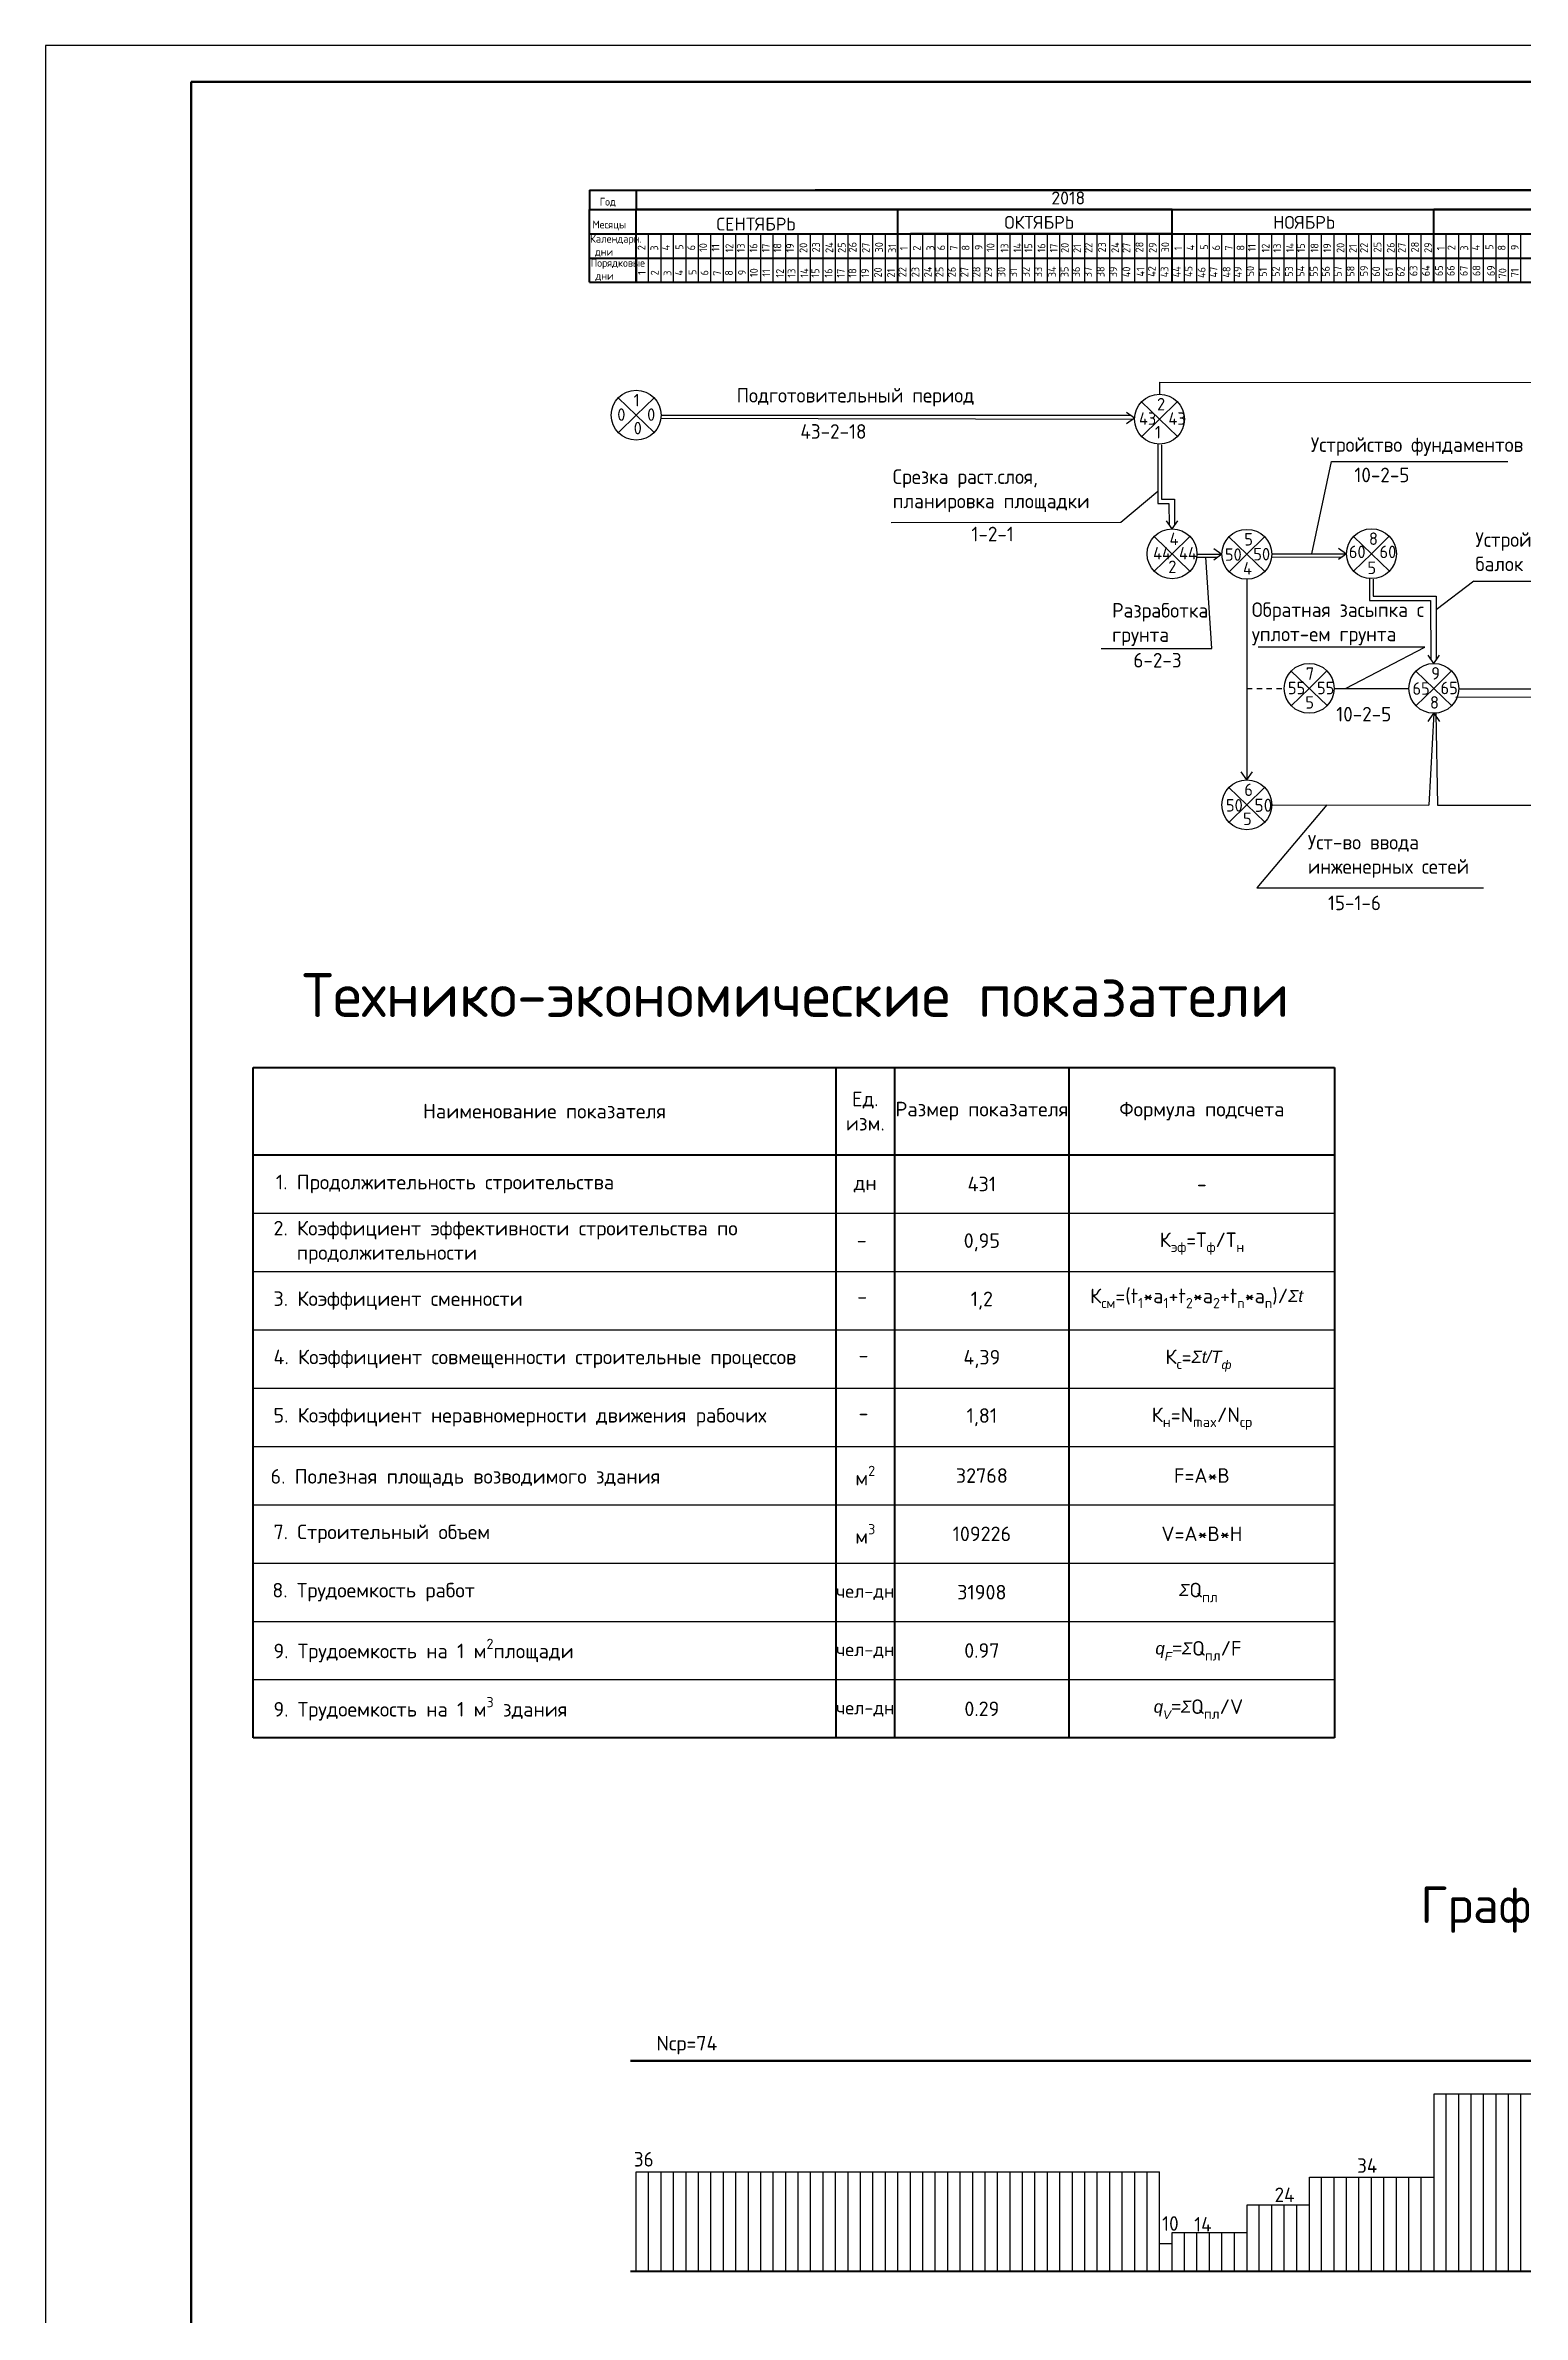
# Model space of a CAD drawing. Header units: millimetres. Extents: x -782 to 10910, y 3841 to 13237.
# Drawn here: x 126.1 to 328.8, y 4446.5 to 4757.8 of the extents above; entities that cross this region are included whole.
import ezdxf

# ---------------------------------------------------------------- set-up
doc = ezdxf.new("R2010")
doc.units = ezdxf.units.MM
doc.linetypes.add('JIS_02_0.7', pattern=[1.35, 0.75, -0.6])
doc.layers.add('05', color=7, linetype='Continuous', lineweight=50)
for name, color, linetype in [('1STAIR2D', 30, 'Continuous'), ('A0-07', 30, 'Continuous'), ('A0-08', 101, 'Continuous'), ('Системный слой', 7, 'Continuous')]:
    doc.layers.add(name, color=color, linetype=linetype)
doc.styles.add('GOST-2.304_Type-B', font='GOST_Common.ttf')
doc.styles.add('Isocpeur', font='isocpeur.ttf')
doc.styles.get("Standard").update_dxf_attribs({"font": 'isocpeur.ttf'})

msp = doc.modelspace()

# ---------------------------------------------------------------- linework, layer by layer
at = {"linetype": 'Continuous'}
for p, q in [((278.746652, 4694.922425), (280.268426, 4694.922425)), ((279.247228, 4695.538245), (281.024446, 4695.538429)), ((280.268424, 4694.922596), (280.312432, 4692.008657)), ((281.024455, 4695.533791), (281.031392, 4691.914858)), ((284.124198, 4687.970048), (287.544642, 4687.970048)), ((286.140764, 4675.065198), (285.355374, 4687.566999)), ((294.38367, 4688.046845), (304.644367, 4688.046845)), ((294.38367, 4688.046845), (304.644367, 4688.046845)), ((307.784157, 4681.619744), (316.177026, 4681.615868)), ((308.284812, 4682.21509), (316.933057, 4682.227062)), ((316.177026, 4681.615868), (316.221034, 4673.554737)), ((316.933057, 4682.227062), (316.939994, 4673.460938)), ((320.033783, 4669.527622), (432.892621, 4669.527622)), ((320.033783, 4669.527622), (432.892621, 4669.527622)), ((294.384532, 4653.603208), (315.931504, 4653.534666))]:
    msp.add_line(p, q, dxfattribs=at)
at = {"lineweight": 25}
for p, q in [((290.964587, 4684.550103), (290.964587, 4657.023153)), ((322.126631, 4684.265405), (316.934558, 4680.330819)), ((315.402953, 4675.238375), (292.529179, 4675.238375)), ((304.491759, 4669.577914), (315.402953, 4675.238375)), ((302.934395, 4669.578315), (313.19423, 4669.575674)), ((316.614175, 4666.155729), (315.931504, 4653.534666)), ((316.885256, 4666.16649), (317.108095, 4653.561698)), ((301.931794, 4653.579199), (292.356544, 4642.186315)), ((317.108095, 4653.563025), (432.89258, 4653.546604)), ((292.356544, 4642.186315), (323.42999, 4642.186315))]:
    msp.add_line(p, q, dxfattribs=at)
at = {"lineweight": 50}
msp.add_line((206.397104, 4481.294818), (942.464128, 4481.294818), dxfattribs=at)
at = {"color": 0, "lineweight": 25}
for p, q in [((316.656582, 4452.419379), (316.65311, 4476.735579)), ((316.65311, 4476.735579), (436.352375, 4476.735579)), ((207.175932, 4466.073056), (278.981305, 4466.073056)), ((278.981305, 4456.199836), (278.981305, 4466.073056)), ((299.554525, 4465.333137), (316.654738, 4465.335579)), ((299.556369, 4452.416937), (299.554525, 4465.333137)), ((291.009132, 4461.535717), (299.555067, 4461.536937)), ((291.009132, 4452.415717), (291.009132, 4461.535717)), ((278.981305, 4456.199836), (280.704752, 4456.199836)), ((280.704752, 4452.414246), (280.703991, 4457.738046)), ((280.703991, 4457.738046), (291.009132, 4457.738046)), ((278.981305, 4452.403636), (278.981305, 4453.167436))]:
    msp.add_line(p, q, dxfattribs=at)
at = {"color": 0, "linetype": 'Continuous'}
msp.add_line((678.358223, 4452.471024), (206.397104, 4452.403636), dxfattribs=at)
at = {"color": 0, "lineweight": 40, "ltscale": 0.01}
msp.add_line((206.397104, 4452.403636), (942.464128, 4452.403636), dxfattribs=at)
at = {"layer": '05'}
for p, q in [((207.175932, 4735.28907), (244.795328, 4735.28907)), ((231.742372, 4737.910151), (360.826029, 4737.910151)), ((244.795328, 4735.28907), (280.704752, 4735.257126)), ((316.614175, 4735.257126), (354.233571, 4735.28907)), ((244.795328, 4731.916385), (280.704752, 4731.916385))]:
    msp.add_line(p, q, dxfattribs=at)
at = {"layer": '1STAIR2D', "color": 0}
for p, q in [((966.107131, 4757.787824), (126.107131, 4757.787824)), ((126.107131, 4757.787824), (126.107131, 4163.787824))]:
    msp.add_line(p, q, dxfattribs=at)
at = {"layer": '1STAIR2D', "color": 0, "lineweight": 100}
for p, q in [((961.107131, 4752.787824), (146.107131, 4752.787824)), ((146.107131, 4752.787824), (146.107131, 4168.787824))]:
    msp.add_line(p, q, dxfattribs=at)
at = {"layer": 'A0-07', "color": 7, "lineweight": 40}
for p, q in [((154.605364, 4525.577002), (154.605364, 4617.57691)), ((154.605364, 4617.57691), (302.992112, 4617.57691)), ((234.605284, 4525.577002), (234.605284, 4617.57691)), ((234.605284, 4617.57691), (242.605276, 4617.57691)), ((242.605276, 4617.57691), (242.605276, 4525.577002)), ((266.605252, 4525.577002), (266.605252, 4617.57691)), ((302.992112, 4617.57691), (302.992112, 4525.577002)), ((154.605364, 4605.576922), (302.992112, 4605.576922)), ((302.992112, 4525.577002), (154.605364, 4525.577002))]:
    msp.add_line(p, q, dxfattribs=at)
at = {"layer": 'A0-08', "color": 0, "lineweight": 40}
for p, q in [((200.789952, 4737.910151), (207.753531, 4737.910151)), ((200.789952, 4737.910151), (200.789952, 4735.28907)), ((200.789952, 4735.28907), (457.795389, 4735.28907)), ((200.789952, 4735.28907), (457.795389, 4735.28907)), ((200.789952, 4728.607588), (200.789952, 4735.28907)), ((207.175932, 4737.910151), (207.175932, 4735.28907)), ((207.175932, 4728.607588), (207.175932, 4735.28907)), ((207.753531, 4737.910151), (469.810245, 4737.910151)), ((207.753531, 4737.910151), (469.810245, 4737.910151)), ((226.027069, 4735.28907), (950.5617, 4735.46573)), ((226.027069, 4735.28907), (950.5617, 4735.46573)), ((231.742372, 4737.910151), (950.5617, 4737.910151)), ((243.085355, 4725.298791), (243.085355, 4735.28907)), ((260.661326, 4737.910151), (950.5617, 4737.910151)), ((280.704752, 4725.298791), (280.704752, 4735.257126)), ((316.614175, 4725.298791), (316.614175, 4735.257126)), ((200.789952, 4731.916385), (469.810245, 4731.916385)), ((200.789952, 4731.916385), (469.810245, 4731.916385)), ((200.789952, 4725.298791), (200.789952, 4731.916385)), ((207.175932, 4725.298791), (207.175932, 4731.916385)), ((227.018712, 4731.916385), (499.001816, 4731.916385)), ((227.018712, 4731.916385), (499.001816, 4731.916385)), ((233.736564, 4731.916385), (503.001183, 4731.916385)), ((233.736564, 4731.916385), (503.001183, 4731.916385)), ((265.549074, 4731.916385), (503.001183, 4731.916385)), ((265.549074, 4731.916385), (503.001183, 4731.916385)), ((301.458498, 4731.916385), (503.001183, 4731.916385)), ((301.458498, 4731.916385), (950.5617, 4731.916385)), ((200.789952, 4728.607588), (503.001183, 4728.607588)), ((207.175932, 4728.607588), (207.175932, 4725.298791)), ((230.810276, 4728.607588), (950.5617, 4728.607588)), ((200.789952, 4725.298791), (469.810245, 4725.298791)), ((301.458498, 4725.298791), (950.5617, 4725.298791))]:
    msp.add_line(p, q, dxfattribs=at)
at = {"layer": 'A0-08', "color": 0, "lineweight": 25}
for p, q in [((208.885904, 4725.298791), (208.885904, 4731.916385)), ((210.595877, 4725.298791), (210.595877, 4731.916385)), ((212.30585, 4725.298791), (212.30585, 4731.916385)), ((214.015822, 4725.298791), (214.015822, 4731.916385)), ((215.725795, 4725.298791), (215.725795, 4731.916385)), ((217.435767, 4725.298791), (217.435767, 4731.916385)), ((219.14574, 4725.298791), (219.14574, 4731.916385)), ((220.855712, 4725.298791), (220.855712, 4731.916385)), ((222.565685, 4725.298791), (222.565685, 4731.916385)), ((224.275657, 4725.298791), (224.275657, 4731.916385)), ((225.98563, 4725.298791), (225.98563, 4731.916385)), ((227.695602, 4725.298791), (227.695602, 4731.916385)), ((229.405575, 4725.298791), (229.405575, 4731.916385)), ((231.115548, 4725.298791), (231.115548, 4731.916385)), ((232.82552, 4725.298791), (232.82552, 4731.916385)), ((234.535493, 4725.298791), (234.535493, 4731.916385)), ((236.245465, 4725.298791), (236.245465, 4731.916385)), ((237.955438, 4725.298791), (237.955438, 4731.916385)), ((239.66541, 4725.298791), (239.66541, 4731.916385)), ((241.375383, 4725.298791), (241.375383, 4731.916385)), ((243.085355, 4725.298791), (243.085355, 4731.916385)), ((244.795328, 4725.298791), (244.795328, 4731.916385)), ((246.505301, 4725.298791), (246.505301, 4731.916385)), ((248.215273, 4725.298791), (248.215273, 4731.916385)), ((249.925246, 4725.298791), (249.925246, 4731.916385)), ((251.635218, 4725.298791), (251.635218, 4731.916385)), ((253.345191, 4725.298791), (253.345191, 4731.916385)), ((255.055163, 4725.298791), (255.055163, 4731.916385)), ((256.765136, 4725.298791), (256.765136, 4731.916385)), ((258.475108, 4725.298791), (258.475108, 4731.916385)), ((260.185081, 4725.298791), (260.185081, 4731.916385)), ((261.895053, 4725.298791), (261.895053, 4731.916385)), ((263.605026, 4725.298791), (263.605026, 4731.916385)), ((265.314999, 4725.298791), (265.314999, 4731.916385)), ((267.024971, 4725.298791), (267.024971, 4731.916385)), ((268.734944, 4725.298791), (268.734944, 4731.916385)), ((270.444916, 4725.298791), (270.444916, 4731.916385)), ((272.154889, 4725.298791), (272.154889, 4731.916385)), ((273.864861, 4725.298791), (273.864861, 4731.916385)), ((275.574834, 4725.298791), (275.574834, 4731.916385)), ((277.284806, 4725.298791), (277.284806, 4731.916385)), ((278.994779, 4725.298791), (278.994779, 4731.916385)), ((280.704752, 4725.298791), (280.704752, 4731.916385)), ((280.704752, 4725.298791), (280.704752, 4731.916385)), ((282.414724, 4725.298791), (282.414724, 4731.916385)), ((284.124697, 4725.298791), (284.124697, 4731.916385)), ((285.834669, 4725.298791), (285.834669, 4731.916385)), ((287.544642, 4725.298791), (287.544642, 4731.916385)), ((289.254614, 4725.298791), (289.254614, 4731.916385)), ((290.964587, 4725.298791), (290.964587, 4731.916385)), ((292.674559, 4725.298791), (292.674559, 4731.916385)), ((294.384532, 4725.298791), (294.384532, 4731.916385)), ((296.094504, 4725.298791), (296.094504, 4731.916385)), ((297.804477, 4725.298791), (297.804477, 4731.916385)), ((299.51445, 4725.298791), (299.51445, 4731.916385)), ((301.224422, 4725.298791), (301.224422, 4731.916385)), ((302.934395, 4725.298791), (302.934395, 4731.916385)), ((304.644367, 4725.298791), (304.644367, 4731.916385)), ((306.35434, 4725.298791), (306.35434, 4731.916385)), ((308.064312, 4725.298791), (308.064312, 4731.916385)), ((309.774285, 4725.298791), (309.774285, 4731.916385)), ((311.484257, 4725.298791), (311.484257, 4731.916385)), ((313.19423, 4725.298791), (313.19423, 4731.916385)), ((314.904203, 4725.298791), (314.904203, 4731.916385)), ((316.614175, 4725.298791), (316.614175, 4731.916385)), ((316.614175, 4725.298791), (316.614175, 4731.916385)), ((318.324148, 4725.298791), (318.324148, 4731.916385)), ((320.03412, 4725.298791), (320.03412, 4731.916385)), ((321.744093, 4725.298791), (321.744093, 4731.916385)), ((323.454065, 4725.298791), (323.454065, 4731.916385)), ((325.164038, 4725.298791), (325.164038, 4731.916385)), ((326.87401, 4725.298791), (326.87401, 4731.916385)), ((328.583983, 4725.298791), (328.583983, 4731.916385)), ((200.789952, 4728.607588), (503.001183, 4728.607588)), ((230.810276, 4728.607588), (503.001183, 4728.607588)), ((244.795328, 4728.607588), (316.614175, 4728.607588)), ((200.789952, 4725.298791), (469.810245, 4725.298791)), ((207.175932, 4725.298791), (208.885904, 4725.298791)), ((207.175932, 4725.298791), (208.885904, 4725.298791)), ((207.753531, 4725.298791), (209.463504, 4725.298791)), ((225.98563, 4725.298791), (503.001183, 4725.298791)), ((233.736564, 4725.298791), (503.001183, 4725.298791)), ((244.795328, 4725.298791), (245.650314, 4725.298791)), ((261.448612, 4725.298791), (503.001183, 4725.298791)), ((261.448612, 4725.298791), (503.001183, 4725.298791)), ((301.458498, 4725.298791), (503.001183, 4725.298791)), ((316.614175, 4725.298791), (357.653516, 4725.298791)), ((278.982342, 4711.569281), (278.981305, 4709.92132)), ((278.992775, 4711.569274), (906.197381, 4711.174453)), ((204.716125, 4709.430239), (209.635739, 4704.678239)), ((207.175932, 4707.054239), (209.61951, 4709.446926)), ((275.561359, 4706.648267), (274.440777, 4707.432907)), ((276.521498, 4708.877375), (281.441111, 4704.125376)), ((278.981305, 4706.501375), (281.424883, 4708.894062)), ((204.732354, 4704.661552), (207.175932, 4707.054239)), ((210.56875, 4706.624342), (275.330989, 4706.486961)), ((210.595833, 4707.071502), (274.990965, 4707.047662)), ((275.561359, 4706.648267), (274.440777, 4705.863627)), ((276.537726, 4704.108689), (278.981305, 4706.501375)), ((278.746652, 4703.08143), (278.746652, 4694.922425)), ((279.246454, 4702.998944), (279.247228, 4695.533619)), ((299.875166, 4688.046845), (302.593883, 4700.696506)), ((302.593883, 4700.696506), (326.761306, 4700.696506)), ((273.665533, 4692.376649), (278.746652, 4696.650788)), ((242.142472, 4692.316886), (273.665533, 4692.376649)), ((280.704752, 4691.448366), (279.920112, 4692.568948)), ((280.704752, 4691.448366), (281.489392, 4692.568948)), ((278.244945, 4690.404421), (283.164558, 4685.652422)), ((280.704752, 4688.028421), (283.14833, 4690.421108)), ((288.50478, 4690.346047), (293.424394, 4685.594048)), ((290.964587, 4687.970048), (293.408165, 4690.362734)), ((305.604505, 4690.422845), (310.524119, 4685.670846)), ((308.064312, 4688.046845), (310.507891, 4690.439532)), ((278.261173, 4685.635735), (280.704752, 4688.028421)), ((284.092283, 4687.558679), (286.984351, 4687.577728)), ((284.124198, 4687.970048), (287.544642, 4687.970048)), ((288.521009, 4685.577361), (290.964587, 4687.970048)), ((294.362144, 4687.579372), (304.084076, 4687.621372)), ((305.620734, 4685.654159), (308.064312, 4688.046845)), ((307.781779, 4684.631559), (307.784157, 4681.619744)), ((308.281581, 4684.549072), (308.28479, 4682.231182)), ((322.126631, 4684.265405), (355.41853, 4684.265405)), ((270.997065, 4675.065198), (286.140764, 4675.065198)), ((316.614175, 4672.995619), (315.829535, 4674.116201)), ((316.614175, 4672.995619), (317.398815, 4674.116201)), ((297.054643, 4671.955195), (301.974256, 4667.203195)), ((299.51445, 4669.579195), (301.958028, 4671.971882)), ((314.154368, 4671.951674), (319.073982, 4667.199675)), ((316.614175, 4669.575674), (319.057753, 4671.968361)), ((297.070871, 4667.186508), (299.51445, 4669.579195)), ((314.170597, 4667.182988), (316.614175, 4669.575674)), ((319.63601, 4668.353488), (431.916495, 4668.844132)), ((290.964587, 4657.023153), (290.179947, 4658.143735)), ((290.964587, 4657.023153), (291.749227, 4658.143735)), ((288.50478, 4655.979207), (293.424394, 4651.227208)), ((290.964587, 4653.603208), (293.408165, 4655.995894)), ((288.521009, 4651.210521), (290.964587, 4653.603208)), ((318.324148, 4452.419617), (318.324148, 4476.735579)), ((320.03412, 4452.419861), (320.03412, 4476.735579)), ((321.744093, 4452.420105), (321.744093, 4476.735579)), ((323.454065, 4452.420349), (323.454065, 4476.735579)), ((325.164038, 4452.420594), (325.164038, 4476.735579)), ((326.87401, 4452.420838), (326.87401, 4476.735579)), ((328.583983, 4452.421082), (328.583983, 4476.735579)), ((207.175932, 4452.403747), (207.175932, 4466.073056)), ((208.885904, 4452.403991), (208.885904, 4466.073056)), ((210.595877, 4452.404235), (210.595877, 4466.073056)), ((212.30585, 4452.404479), (212.30585, 4466.073056)), ((214.015822, 4452.404723), (214.015822, 4466.073056)), ((215.725795, 4452.404968), (215.725795, 4466.073056)), ((217.435767, 4452.405212), (217.435767, 4466.073056)), ((219.14574, 4452.405456), (219.14574, 4466.073056)), ((220.855712, 4452.4057), (220.855712, 4466.073056)), ((222.565685, 4452.405944), (222.565685, 4466.073056)), ((224.275657, 4452.406188), (224.275657, 4466.073056)), ((225.98563, 4452.406433), (225.98563, 4466.073056)), ((227.695602, 4452.406677), (227.695602, 4466.073056)), ((229.405575, 4452.406921), (229.405575, 4466.073056)), ((231.115548, 4452.407165), (231.115548, 4466.073056)), ((232.82552, 4452.407409), (232.82552, 4466.073056)), ((234.535493, 4452.407653), (234.535493, 4466.073056)), ((236.245465, 4452.407898), (236.245465, 4466.073056)), ((237.955438, 4452.408142), (237.955438, 4466.073056)), ((239.66541, 4452.408386), (239.66541, 4466.073056)), ((241.375383, 4452.40863), (241.375383, 4466.073056)), ((241.375383, 4452.40863), (241.375383, 4466.073056)), ((243.085355, 4452.408874), (243.085355, 4466.073056)), ((243.085355, 4452.408874), (243.085355, 4466.073056)), ((244.795328, 4452.424744), (244.795328, 4466.073056)), ((246.505301, 4452.409362), (246.505301, 4466.073056)), ((248.215273, 4452.409607), (248.215273, 4466.073056)), ((249.925246, 4452.409851), (249.925246, 4466.073056)), ((251.635218, 4452.410095), (251.635218, 4466.073056)), ((253.345191, 4452.410339), (253.345191, 4466.073056)), ((255.055163, 4452.410583), (255.055163, 4466.073056)), ((256.765136, 4452.410827), (256.765136, 4466.073056)), ((258.475108, 4452.411072), (258.475108, 4466.073056)), ((260.185081, 4452.411316), (260.185081, 4466.073056)), ((261.895053, 4452.41156), (261.895053, 4466.073056)), ((263.605026, 4452.411804), (263.605026, 4466.073056)), ((265.314999, 4452.412048), (265.314999, 4466.073056)), ((267.024971, 4452.412292), (267.024971, 4466.073056)), ((268.734944, 4452.412536), (268.734944, 4466.073056)), ((270.444916, 4452.412781), (270.444916, 4466.073056)), ((272.154889, 4452.413025), (272.154889, 4466.073056)), ((273.864861, 4452.413269), (273.864861, 4466.073056)), ((275.574834, 4452.413513), (275.574834, 4466.073056)), ((277.284806, 4452.413757), (277.284806, 4466.073056)), ((301.224422, 4452.417175), (301.224422, 4465.333376)), ((302.934395, 4452.41742), (302.934395, 4465.33362)), ((304.644367, 4452.417664), (304.644367, 4465.333864)), ((306.35434, 4452.417908), (306.35434, 4465.334108)), ((308.064312, 4452.418152), (308.064312, 4465.334352)), ((309.774285, 4452.418396), (309.774285, 4465.334596)), ((311.484257, 4452.41864), (311.484257, 4465.334841)), ((313.19423, 4452.418885), (313.19423, 4465.335085)), ((314.904203, 4452.419129), (314.904203, 4465.335329)), ((314.904203, 4452.419129), (314.904203, 4465.335329)), ((314.904203, 4452.419129), (314.904203, 4465.335329)), ((292.674559, 4452.415955), (292.674559, 4461.535955)), ((294.384532, 4452.416199), (294.384532, 4461.536199)), ((296.094504, 4452.416443), (296.094504, 4461.536443)), ((297.804477, 4452.416687), (297.804477, 4461.536687)), ((278.994779, 4452.414001), (278.994779, 4458.88604)), ((282.414724, 4452.41449), (282.414724, 4457.738046)), ((284.124697, 4452.414734), (284.124697, 4457.738046)), ((285.834669, 4452.414978), (285.834669, 4457.738046)), ((287.544642, 4452.415222), (287.544642, 4457.738046)), ((289.254614, 4452.415466), (289.254614, 4457.738046))]:
    msp.add_line(p, q, dxfattribs=at)
at = {"layer": 'A0-08', "color": 0, "linetype": 'JIS_02_0.7', "lineweight": 25}
msp.add_line((290.964587, 4669.577696), (296.094505, 4669.576741), dxfattribs=at)
at = {"layer": 'A0-08', "color": 0, "lineweight": 25}
for points in [[(286.42406, 4688.754688), (287.544642, 4687.970048), (286.42406, 4687.185408)], [(303.523785, 4688.831485), (304.644367, 4688.046845), (303.523785, 4687.262205)], [(315.829535, 4665.035147), (316.614175, 4666.155729), (317.398815, 4665.035147)], [(315.829535, 4665.035147), (316.614175, 4666.155729), (317.398815, 4665.035147)]]:
    msp.add_lwpolyline(points, dxfattribs=at)
for centre in [(207.175932, 4707.054239), (278.981305, 4706.501375), (280.704752, 4688.028421), (290.964587, 4687.970048), (308.064312, 4688.046845), (299.51445, 4669.579195), (316.614175, 4669.575674), (290.964587, 4653.603208)]:
    msp.add_circle(centre, 3.419945, dxfattribs=at)
at = {"layer": 'Системный слой', "color": 7, "lineweight": 25}
for p, q in [((154.605364, 4525.577002), (154.605364, 4617.57691)), ((154.605364, 4617.57691), (302.992112, 4617.57691)), ((234.605284, 4617.57691), (234.605284, 4525.577002)), ((242.605276, 4617.57691), (242.605276, 4525.577002)), ((266.605252, 4617.57691), (266.605252, 4525.577002)), ((302.992112, 4525.577002), (302.992112, 4617.57691)), ((154.605364, 4605.576922), (302.992112, 4605.576922)), ((154.605364, 4605.576922), (302.992112, 4605.576922)), ((154.605364, 4597.57693), (302.992112, 4597.57693)), ((154.605364, 4589.576938), (302.992112, 4589.576938)), ((154.605364, 4581.576946), (302.992112, 4581.576946)), ((154.605364, 4573.576954), (302.992112, 4573.576954)), ((154.605364, 4565.576962), (302.992112, 4565.576962)), ((154.605364, 4557.57697), (302.992112, 4557.57697)), ((154.605364, 4549.576978), (302.992112, 4549.576978)), ((154.605364, 4541.576986), (302.992112, 4541.576986)), ((154.605364, 4533.576994), (302.992112, 4533.576994)), ((154.605364, 4525.577002), (302.992112, 4525.577002)), ((154.605364, 4525.577002), (302.992112, 4525.577002))]:
    msp.add_line(p, q, dxfattribs=at)

# ---------------------------------------------------------------- texts
for s, p in [('2018', (264.145051, 4735.969866)), ('СЕНТЯБРЬ', (218.188627, 4732.38771)), ('ОКТЯБРЬ', (257.697779, 4732.620774)), ('НОЯБРЬ', (294.562022, 4732.620774))]:
    msp.add_text(s, height=1.7683557).set_placement(p)
at = {"color": 0}
msp.add_text('График движения рабочих кадров по объекту', height=5, dxfattribs=at).set_placement((314.789033, 4500.20613))
at = {"color": 7, "lineweight": 25, "ltscale": 0.5, "insert": (161.322861, 4630.498752), "char_height": 6, "width": 598.81721477, "attachment_point": 1, "style": 'Isocpeur'}
msp.add_mtext('Технико-экономические показатели', dxfattribs=at)
at = {"layer": 'A0-08', "color": 0, "lineweight": 25, "style": 'GOST-2.304_Type-B'}
for s, p in [('Год', (202.160132, 4735.806516)), ('Месяцы', (201.166882, 4732.675405))]:
    msp.add_text(s, height=1.0687328, dxfattribs=at).set_placement(p)
for s, height, p in [('2', 1.068733, (208.441175, 4729.686541)), ('3', 1.068733, (210.200201, 4729.624397)), ('4', 1.068733, (211.77258, 4729.655468)), ('5', 1.068733, (213.636511, 4729.736503)), ('6', 1.068733, (215.274974, 4729.666597)), ('10', 1.0687328, (216.905653, 4729.450944)), ('11', 1.0687328, (218.603115, 4729.513195)), ('12', 1.0687328, (220.490698, 4729.380161)), ('13', 1.0687328, (222.075515, 4729.380161)), ('16', 1.0687328, (223.79486, 4729.380161)), ('17', 1.0687328, (225.484585, 4729.380161)), ('18', 1.0687328, (227.087211, 4729.380161)), ('19', 1.0687328, (228.829197, 4729.380161)), ('20', 1.0687328, (230.649361, 4729.313959)), ('23', 1.0687328, (232.385037, 4729.380161)), ('24', 1.0687328, (234.2052, 4729.313959)), ('25', 1.0687328, (235.910253, 4729.313959)), ('26', 1.0687328, (237.412, 4729.380161)), ('27', 1.0687328, (239.232164, 4729.313959)), ('30', 1.0687328, (241.027885, 4729.380161)), ('31', 1.0687328, (242.848049, 4729.313959)), ('1', 1.068733, (244.445204, 4729.686541)), ('2', 1.068733, (246.20423, 4729.624397)), ('3', 1.068733, (248.082069, 4729.624397)), ('6', 1.068733, (249.563652, 4729.666597)), ('7', 1.068733, (251.307095, 4729.631643)), ('8', 1.068733, (252.914631, 4729.637699)), ('9', 1.068733, (254.705579, 4729.699952)), ('10', 1.0687328, (256.340718, 4729.450944)), ('13', 1.0687328, (258.251412, 4729.380161)), ('14', 1.0687328, (260.010427, 4729.380161)), ('15', 1.0687328, (261.516709, 4729.380161)), ('16', 1.0687328, (263.312566, 4729.380161)), ('17', 1.0687328, (265.002291, 4729.380161)), ('20', 1.0687328, (266.521945, 4729.313959)), ('21', 1.0687328, (268.222337, 4729.313959)), ('22', 1.0687328, (269.781456, 4729.313959)), ('23', 1.0687328, (271.623705, 4729.380161)), ('24', 1.0687328, (273.443869, 4729.313959)), ('27', 1.0687328, (274.965565, 4729.313959)), ('28', 1.0687328, (276.761286, 4729.380161)), ('29', 1.0687328, (278.581449, 4729.313959)), ('30', 1.0687328, (280.307283, 4729.389853)), ('1', 1.068733, (282.0646, 4729.686541)), ('4', 1.068733, (283.78368, 4729.655468)), ('5', 1.068733, (285.647611, 4729.736503)), ('6', 1.068733, (287.286074, 4729.666597)), ('7', 1.068733, (289.029518, 4729.631643)), ('8', 1.068733, (290.637053, 4729.637699)), ('11', 1.0687328, (292.190455, 4729.513195)), ('12', 1.0687328, (294.078038, 4729.380161)), ('13', 1.0687328, (295.662855, 4729.380161)), ('14', 1.0687328, (297.42187, 4729.380161)), ('15', 1.0687328, (298.928152, 4729.380161)), ('18', 1.0687328, (300.791708, 4729.380161)), ('19', 1.0687328, (302.533694, 4729.380161)), ('20', 1.0687328, (304.353858, 4729.313959)), ('21', 1.0687328, (306.05425, 4729.313959)), ('22', 1.0687328, (307.576061, 4729.313959)), ('25', 1.0687328, (309.41831, 4729.380161)), ('26', 1.0687328, (311.238474, 4729.313959)), ('27', 1.0687328, (312.76017, 4729.313959)), ('28', 1.0687328, (314.555891, 4729.380161)), ('29', 1.0687328, (316.376055, 4729.313959)), ('1', 1.068733, (318.104255, 4729.686541)), ('2', 1.068733, (319.580233, 4729.686541)), ('3', 1.068733, (321.339259, 4729.624397)), ('4', 1.068733, (322.911638, 4729.655468)), ('5', 1.068733, (324.775569, 4729.736503)), ('8', 1.068733, (326.465769, 4729.637699)), ('9', 1.068733, (328.256717, 4729.699952)), ('1', 1.068733, (208.488436, 4726.316085)), ('2', 1.068733, (210.245753, 4726.23907)), ('3', 1.068733, (212.004779, 4726.176926)), ('4', 1.068733, (213.577158, 4726.207998)), ('5', 1.068733, (215.441089, 4726.289033)), ('6', 1.068733, (217.079551, 4726.219126)), ('7', 1.068733, (218.822995, 4726.184173)), ('8', 1.068733, (220.430531, 4726.190229)), ('9', 1.068733, (222.221478, 4726.252481)), ('10', 1.0687328, (223.856618, 4726.003473)), ('11', 1.0687328, (225.55408, 4726.065725)), ('12', 1.0687328, (227.441663, 4725.93269)), ('13', 1.0687328, (229.02648, 4725.93269)), ('14', 1.0687328, (230.785496, 4725.93269)), ('15', 1.0687328, (232.291777, 4725.93269)), ('16', 1.0687328, (234.087635, 4725.93269)), ('17', 1.0687328, (235.77736, 4725.93269)), ('18', 1.0687328, (237.379987, 4725.93269)), ('19', 1.0687328, (239.121973, 4725.93269)), ('20', 1.0687328, (240.887708, 4725.941873)), ('21', 1.0687328, (242.676482, 4725.941873)), ('22', 1.0687328, (244.246947, 4725.976533)), ('23', 1.0687328, (246.016834, 4725.976533)), ('24', 1.0687328, (247.736867, 4725.976533)), ('25', 1.0687328, (249.33226, 4725.976533)), ('26', 1.0687328, (251.027365, 4725.976533)), ('27', 1.0687328, (252.747398, 4725.976533)), ('28', 1.0687328, (254.392646, 4725.976533)), ('29', 1.0687328, (255.999159, 4725.976533)), ('30', 1.0687328, (257.823644, 4725.976533)), ('31', 1.0687328, (259.445409, 4725.976533)), ('32', 1.0687328, (261.163467, 4725.976533)), ('33', 1.0687328, (262.878796, 4725.976533)), ('34', 1.0687328, (264.784499, 4725.976533)), ('35', 1.0687328, (266.499827, 4725.976533)), ('36', 1.0687328, (268.074811, 4725.976533)), ('37', 1.0687328, (269.696576, 4725.976533)), ('38', 1.0687328, (271.443092, 4725.976533)), ('39', 1.0687328, (273.174015, 4725.976533)), ('40', 1.0687328, (274.982906, 4725.976533)), ('41', 1.0687328, (276.917554, 4726.075625)), ('42', 1.0687328, (278.474386, 4726.033366)), ('43', 1.0687328, (280.203056, 4725.960631)), ('44', 1.0687328, (281.878261, 4725.961331)), ('45', 1.0687328, (283.496503, 4726.006222)), ('46', 1.0687328, (285.297856, 4725.874131)), ('47', 1.0687328, (286.931272, 4725.949356)), ('48', 1.0687328, (288.728816, 4725.920953)), ('49', 1.0687328, (290.246651, 4725.949356)), ('50', 1.0687328, (291.958635, 4726.091375)), ('51', 1.0687328, (293.723265, 4726.033366)), ('52', 1.0687328, (295.480843, 4726.033366)), ('53', 1.0687328, (297.288961, 4726.033366)), ('54', 1.0687328, (298.869287, 4726.033366)), ('55', 1.0687328, (300.677405, 4726.033366)), ('56', 1.0687328, (302.343359, 4726.033366)), ('57', 1.0687328, (303.971295, 4726.059329)), ('58', 1.0687328, (305.733124, 4726.039445)), ('59', 1.0687328, (307.583741, 4726.098639)), ('60', 1.0687328, (309.244627, 4726.040199)), ('61', 1.0687328, (311.024276, 4726.055773)), ('62', 1.0687328, (312.613524, 4726.033366)), ('63', 1.0687328, (314.362932, 4726.116926)), ('64', 1.0687328, (316.071849, 4726.116926)), ('65', 1.0687328, (317.873111, 4726.12636)), ('66', 1.0687328, (319.476783, 4726.12636)), ('67', 1.0687328, (321.261047, 4726.12636)), ('68', 1.0687328, (323.004597, 4726.12636)), ('69', 1.0687328, (324.999194, 4726.12636)), ('70', 1.0687328, (326.587515, 4725.815518)), ('71', 1.0687328, (328.272052, 4725.973738))]:
    msp.add_text(s, height=height, rotation=90, dxfattribs=at).set_placement(p)
at = {"layer": 'A0-08', "color": 0, "lineweight": 25, "attachment_point": 1, "style": 'GOST-2.304_Type-B'}
for s, width, heights, insert, char_height in [('Календарн.\\P дни', 12.05026787, [0], (200.857036, 4731.791394), 1.0687328), ('Порядковые\\P дни', 12.05026787, [0], (200.928274, 4728.483173), 1.0687328), ('Подготовительный период', 43.01416096, [0], (220.967332, 4710.78666), 2), ('0', 2.49875162, [0], (204.579658, 4707.988966), 1.709973), ('1', 2.49875162, [0], (206.83217, 4709.968031), 1.709973), ('0', 2.49875162, [0], (208.676112, 4707.988966), 1.709973), ('43', 2.49875162, [0], (276.164366, 4707.436102), 1.7099725), ('2', 2.49875162, [0], (278.637542, 4709.415168), 1.709973), ('43', 2.65436947, [0], (280.211983, 4707.436102), 1.7099725), ('0', 2.49875162, [0], (206.83217, 4706.131412), 1.709973), ('43-2-18', 2.49875162, [0], (229.704995, 4705.82123), 2), ('1', 2.49875162, [0], (278.359139, 4705.578548), 1.709973), ('Устройство фундаментов ', 45.23679121, [0], (299.741404, 4704.018073), 2), ('Срезка раст.слоя, \\Pпланировка площадки', 55.30931867, [0], (242.377776, 4699.62044), 2), ('10-2-5', 2.5, [0], (305.724856, 4699.851261), 2), ('1-2-1', 2.5, [0], (253.180744, 4691.749257), 2), ('44', 2.49875162, [0], (278.105989, 4688.963149), 1.7099725), ('4', 2.49875162, [0], (280.360989, 4690.942214), 1.709973), ('44', 2.49875162, [0], (281.656428, 4688.960278), 1.7099725), ('50', 2.49875162, [0], (287.956768, 4688.784062), 1.7099725), ('5', 2.49875162, [0], (290.620825, 4690.88384), 1.709973), ('50', 2.92425387, [0], (291.852961, 4688.83992), 1.7099725), ('60', 2.49875162, [0], (304.957106, 4689.15179), 1.7099725), ('8', 2.49875162, [0], (307.72055, 4690.960638), 1.709973), ('60', 2.49875162, [0], (309.170142, 4689.15179), 1.7099725), ('Устройство фундаментных балок и ГИ', 32.70911594, [23.017347], (322.331448, 4690.986475), 2), ('2', 2.49875162, [0], (280.188137, 4687.105594), 1.709973), ('4', 2.49875162, [0], (290.446802, 4686.895078), 1.709973), ('5', 2.49875162, [0], (307.516997, 4686.965386), 1.709973), ('Разработка \\Pгрунта ', 45.23679121, [0], (272.48086, 4681.280452), 2), ('Обратная засыпка с \\Pуплот-ем грунта', 42.08035445, [0], (291.650254, 4681.369576), 2), ('6-2-3', 2.5, [0], (275.393374, 4674.432911), 2), ('55', 2.49875162, [0], (296.598746, 4670.478894), 1.7099725), ('7', 2.49875162, [0], (299.058197, 4672.446589), 1.709973), ('55', 2.49875162, [0], (300.590958, 4670.477838), 1.7099725), ('65', 2.49875162, [0], (313.694882, 4670.408178), 1.7099725), ('9', 2.49875162, [0], (316.270413, 4672.489467), 1.709973), ('65', 2.49875162, [0], (317.540868, 4670.483067), 1.7099725), ('5', 2.49875162, [0], (298.996664, 4668.504225), 1.709973), ('10-2-5', 2.5, [0], (303.23506, 4667.033691), 2), ('8', 2.49875162, [0], (316.09639, 4668.500705), 1.709973), ('50', 2.49875162, [0], (288.099253, 4654.382729), 1.7099725), ('6', 2.49875162, [0], (290.620825, 4656.517), 1.709973), ('5', 2.49875162, [0], (290.446802, 4652.528238), 1.709973), ('Уст-во ввода \\Pинженерных сетей', 42.08035445, [0], (299.334354, 4649.475583), 2), ('15-1-6', 2.5, [0], (302.093411, 4641.142058), 2)]:
    msp.add_mtext_dynamic_manual_height_columns(s, width=width, gutter_width=12.5, heights=heights, dxfattribs=dict(at, insert=insert, char_height=char_height))
at = {"layer": 'A0-08', "color": 0, "lineweight": 25, "attachment_point": 1}
for s, insert, char_height, width, style in [('50', (292.020432, 4654.440648), 1.8076525, 43.46957813, 'GOST-2.304_Type-B'), ('Nср=74', (209.950707, 4484.702992), 2, 47.28946746, 'Isocpeur'), ('36', (206.847765, 4468.774386), 2, 43.46957813, 'GOST-2.304_Type-B'), ('34', (306.093055, 4467.913908), 2, 43.46957813, 'GOST-2.304_Type-B'), ('24', (294.774826, 4463.900616), 2, 43.46957813, 'GOST-2.304_Type-B'), ('10', (279.348428, 4459.964868), 2, 43.46957813, 'GOST-2.304_Type-B'), ('14', (283.74026, 4459.846794), 2, 43.46957813, 'GOST-2.304_Type-B')]:
    msp.add_mtext(s, dxfattribs=dict(at, insert=insert, char_height=char_height, width=width, style=style))
at = {"layer": 'Системный слой', "color": 7, "lineweight": 25, "style": 'Isocpeur'}
for s, insert, char_height, width, attachment_point in [('Ед. изм.', (238.60528, 4611.576916), 1.999998, 7.999992, 5), ('Наименование показателя', (194.605324, 4611.576916), 1.999998, 79.99992, 5), ('Размер показателя', (254.605264, 4611.576916), 1.999998, 23.999976, 5), ('Формула подсчета', (284.798682, 4611.576916), 1.999998, 23.999976, 5), ('\\pxi1;1. Продолжительность строительства', (155.740719, 4601.570152), 1.999998, 79.99992, 4), ('дн', (238.60528, 4601.576926), 1.999998, 7.999992, 5), ('431', (254.605264, 4601.576926), 1.999998, 96.38680055, 5), ('-', (284.798682, 4601.576926), 1.999998, 96.38680055, 5), ('\\pxi-1.6,l3;2. Коэффициент эффективности строительства по     продолжительности', (154.605364, 4593.576934), 1.999998, 79.99992, 4), ('-', (238.113685, 4593.881988), 1.999998, 96.38680055, 5), ('0,95', (254.605264, 4593.576934), 1.999998, 96.38680055, 5), ('\\A1;К{\\H0.7x;\\S^ эф;}=Т{\\H0.7x;\\S^ ф;}/Т{\\H0.7x;\\S^ н;}', (284.798682, 4593.576934), 1.999998, 96.38680055, 5), ('\\pxl1.4;3. Коэффициент сменности', (154.605364, 4585.576942), 1.999998, 79.99992, 4), ('-', (238.189768, 4586.153169), 1.999998, 96.38680055, 5), ('1,2', (254.605264, 4585.576942), 1.999998, 96.38680055, 5), ('\\A1;К{\\H0.7x;\\S^ см;}=(t{\\H0.7x;\\S^ 1;}*a{\\H0.7x;\\S^ 1;}+t{\\H0.7x;\\S^ 2;}*a{\\H0.7x;\\S^ 2;}+t{\\H0.7x;\\S^ n;}*a{\\H0.7x;\\S^ n;})/{\\fArial|b0|i1|c0|p34;\\H0.8333x;Σt}', (284.07047, 4585.881463), 1.999998, 96.38680055, 5), ('\\pxl1.4;4. Коэффициент совмещенности строительные процессов', (154.605364, 4577.57695), 1.999998, 79.99992, 4), ('-', (238.364653, 4578.107422), 1.999998, 96.38680055, 5), ('4,39', (254.605264, 4577.57695), 1.999998, 96.38680055, 5), ('\\A1;К{\\H0.7x;\\S^ с;}={\\fArial|b0|i1|c0|p34;\\H0.8333x;Σt/\\fArial|b0|i1|c204|p34;Т\\H0.7x;\\S^ ф;}', (284.323373, 4577.533103), 1.999998, 96.38680055, 5), ('\\pxi1.4;5. Коэффициент неравномерности движения рабочих', (154.605364, 4569.576958), 1.999998, 79.99992, 4), ('1,81', (254.605264, 4569.576958), 1.999998, 96.38680055, 5), ('\\A1;К{\\H0.7x;\\S^ н;}=N{\\H0.7x;\\S^ max;}/N{\\H0.7x;\\S^ ср;}', (284.798682, 4569.576958), 1.999998, 96.38680055, 5), ('-', (238.364653, 4570.164134), 1.999998, 96.38680055, 5), ('\\pxl1.2;6. Полезная площадь возводимого здания', (154.605364, 4561.192564), 1.999998, 79.99992, 4), ('\\A1;м{\\H0.7x;\\S2^ ;}', (238.60528, 4561.576966), 1.999998, 7.999992, 5), ('32768', (254.605264, 4561.576966), 1.999998, 96.38680055, 5), ('F=А*B', (284.798682, 4561.576966), 1.999998, 96.38680055, 5), ('\\pxl1.4;7. Строительный объем', (154.605364, 4553.576974), 1.999998, 79.99992, 4), ('\\A1;м{\\H0.7x;\\S3^ ;}', (238.60528, 4553.576974), 1.999998, 7.999992, 5), ('109226', (254.605264, 4553.576974), 1.999998, 96.38680055, 5), ('V=А*B*H', (284.798682, 4553.576974), 1.999998, 96.38680055, 5), ('\\pxl1.32;8. Трудоемкость работ', (154.605364, 4545.576982), 1.999998, 79.99992, 4), ('чел-дн', (238.60528, 4545.576982), 1.8399982, 7.999992, 5), ('31908', (254.605264, 4545.576982), 1.999998, 96.38680055, 5), ('\\A1;{\\fArial|b0|i1|c0|p34;\\H0.8333x;Σ}Q{\\H0.7x;\\S^ пл;}', (284.323373, 4545.533135), 1.999998, 96.38680055, 5), ('\\A1;\\pxl1.4;9. Трудоемкость на 1 м{\\H0.7x;\\S2^ ;}площади', (154.605364, 4537.57699), 1.999998, 79.99992, 4), ('чел-дн', (238.60528, 4537.57699), 1.8399982, 7.999992, 5), ('0.97', (254.605264, 4537.57699), 1.999998, 96.38680055, 5), ('\\A1;{\\fArial|b0|i1|c0|p34;\\H0.8333x;q\\H0.7x;\\S^ F;\\H1.4286x;=Σ}Q{\\H0.7x;\\S^ пл;}/F', (284.323373, 4537.533143), 1.999998, 96.38680055, 5), ('\\A1;\\pxl1.4;9. Трудоемкость на 1 м{\\H0.7x;\\S3^ ;} здания', (154.605364, 4529.576998), 1.999998, 79.99992, 4), ('чел-дн', (238.60528, 4529.576998), 1.8399982, 7.999992, 5), ('0.29', (254.605264, 4529.576998), 1.999998, 96.38680055, 5), ('\\A1;{\\fArial|b0|i1|c0|p34;\\H0.8333x;q\\H0.7x;\\S^ V;\\H1.4286x;=Σ}Q{\\H0.7x;\\S^ пл;}/V', (284.323373, 4529.533151), 1.999998, 96.38680055, 5)]:
    msp.add_mtext(s, dxfattribs=dict(at, insert=insert, char_height=char_height, width=width, attachment_point=attachment_point))

doc.saveas('drawing.dxf')
